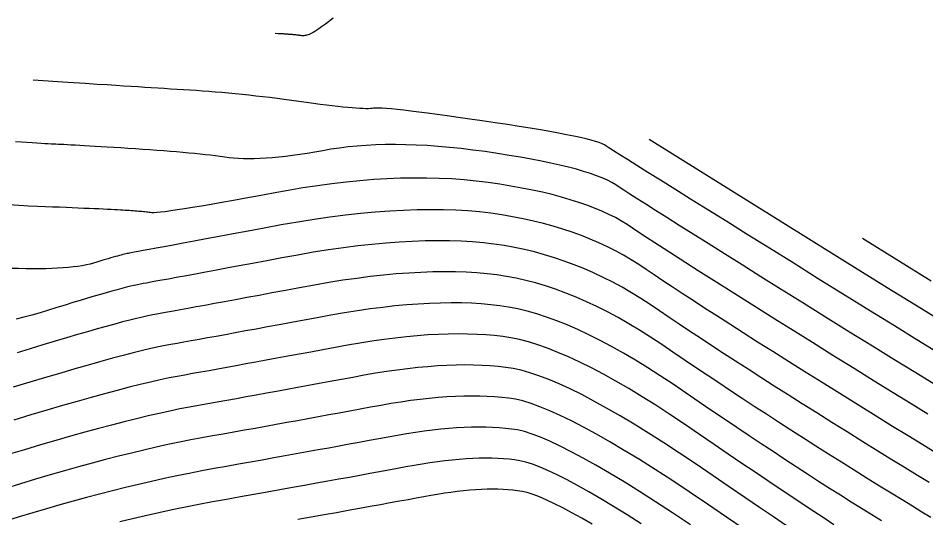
# Model space of a CAD drawing. Header units: inches. Extents: x 1412622.3 to 1412714.6, y 4931530.8 to 4931588.5.
# Drawn here: x 1412627.76 to 1412636.31, y 4931583.79 to 4931588.5 of the extents above; entities that cross this region are included whole.
import ezdxf

# ---------------------------------------------------------------- set-up
doc = ezdxf.new("R2010")
doc.units = ezdxf.units.IN
doc.header["$MEASUREMENT"] = 0

msp = doc.modelspace()

# ---------------------------------------------------------------- linework, layer by layer
for points in [[(1412630.73, 4931588.5), (1412630.6562, 4931588.4448), (1412630.6192, 4931588.4176), (1412630.5944, 4931588.4001), (1412630.5737, 4931588.386), (1412630.557, 4931588.3754), (1412630.5416, 4931588.3662), (1412630.5275, 4931588.3585), (1412630.5148, 4931588.3522), (1412630.5033, 4931588.3473), (1412630.4921, 4931588.3432), (1412630.4814, 4931588.3399), (1412630.4711, 4931588.3373), (1412630.4611, 4931588.3354), (1412630.4515, 4931588.3344), (1412630.4423, 4931588.334), (1412630.4335, 4931588.3345), (1412630.4251, 4931588.3357), (1412630.4169, 4931588.3368), (1412630.4089, 4931588.3379), (1412630.401, 4931588.3389), (1412630.3934, 4931588.3399), (1412630.3859, 4931588.3408), (1412630.3786, 4931588.3417), (1412630.3715, 4931588.3425), (1412630.3646, 4931588.3433), (1412630.3579, 4931588.344), (1412630.3514, 4931588.3446), (1412630.3451, 4931588.3452), (1412630.3389, 4931588.3458), (1412630.333, 4931588.3463), (1412630.3272, 4931588.3467), (1412630.3216, 4931588.3471), (1412630.3162, 4931588.3475), (1412630.3108, 4931588.3478), (1412630.3054, 4931588.3481), (1412630.2999, 4931588.3485), (1412630.2944, 4931588.3488), (1412630.2889, 4931588.3492), (1412630.2833, 4931588.3495), (1412630.2777, 4931588.3499), (1412630.2721, 4931588.3502), (1412630.2661, 4931588.3506), (1412630.2597, 4931588.351), (1412630.2529, 4931588.3515), (1412630.2457, 4931588.3519), (1412630.237, 4931588.3525), (1412630.2268, 4931588.3531), (1412630.2119, 4931588.3541), (1412630.1822, 4931588.3559)], [(1412636.4158, 4931585.3523), (1412636.2198, 4931585.4731), (1412636.0096, 4931585.603), (1412635.7852, 4931585.7421), (1412635.5466, 4931585.8903), (1412635.2937, 4931586.0477), (1412635.0558, 4931586.1959), (1412634.8329, 4931586.3348), (1412634.6248, 4931586.4644), (1412634.4318, 4931586.5849), (1412634.2537, 4931586.696), (1412634.0905, 4931586.7979), (1412633.9423, 4931586.8906), (1412633.809, 4931586.974), (1412633.6907, 4931587.0481), (1412633.5873, 4931587.113), (1412633.4988, 4931587.1687), (1412633.4253, 4931587.2151), (1412633.3668, 4931587.2522), (1412633.3232, 4931587.2802), (1412633.2945, 4931587.2988), (1412633.2808, 4931587.3082), (1412633.2603, 4931587.3182), (1412633.2329, 4931587.3287), (1412633.1986, 4931587.3397), (1412633.1575, 4931587.3513), (1412633.1096, 4931587.3635), (1412633.0548, 4931587.3762), (1412632.9931, 4931587.3895), (1412632.9246, 4931587.4033), (1412632.8493, 4931587.4177), (1412632.7671, 4931587.4326), (1412632.6781, 4931587.4481), (1412632.5822, 4931587.4641), (1412632.4795, 4931587.4807), (1412632.3699, 4931587.4978), (1412632.2535, 4931587.5155), (1412632.1302, 4931587.5337), (1412632.0138, 4931587.5507), (1412631.9044, 4931587.5663), (1412631.8018, 4931587.5807), (1412631.7061, 4931587.5938), (1412631.6174, 4931587.6056), (1412631.5355, 4931587.6161), (1412631.4606, 4931587.6253), (1412631.3926, 4931587.6332), (1412631.3314, 4931587.6398), (1412631.2772, 4931587.6452), (1412631.2299, 4931587.6492), (1412631.1894, 4931587.652), (1412631.1559, 4931587.6535), (1412631.1293, 4931587.6537), (1412631.1096, 4931587.6526), (1412631.0968, 4931587.6502), (1412631.0804, 4931587.6486), (1412631.0605, 4931587.6477), (1412631.037, 4931587.6476), (1412631.0099, 4931587.6483), (1412630.9792, 4931587.6498), (1412630.945, 4931587.652), (1412630.9072, 4931587.655), (1412630.8658, 4931587.6587), (1412630.8209, 4931587.6632), (1412630.7724, 4931587.6685), (1412630.7203, 4931587.6745), (1412630.6647, 4931587.6813), (1412630.6055, 4931587.6889), (1412630.5427, 4931587.6973), (1412630.4763, 4931587.7064), (1412630.4064, 4931587.7162), (1412630.3372, 4931587.7257), (1412630.2686, 4931587.7348), (1412630.2007, 4931587.7436), (1412630.1334, 4931587.7519), (1412630.0669, 4931587.7598), (1412630.001, 4931587.7674), (1412629.9357, 4931587.7746), (1412629.8712, 4931587.7814), (1412629.8073, 4931587.7878), (1412629.744, 4931587.7939), (1412629.6815, 4931587.7995), (1412629.6196, 4931587.8048), (1412629.5584, 4931587.8097), (1412629.4978, 4931587.8142), (1412629.438, 4931587.8183), (1412629.3787, 4931587.822), (1412629.3192, 4931587.8258), (1412629.2594, 4931587.8295), (1412629.1992, 4931587.8333), (1412629.1387, 4931587.8372), (1412629.0779, 4931587.841), (1412629.0167, 4931587.8449), (1412628.9552, 4931587.8487), (1412628.8934, 4931587.8526), (1412628.8273, 4931587.8568), (1412628.7568, 4931587.8613), (1412628.6819, 4931587.866), (1412628.6028, 4931587.871), (1412628.5071, 4931587.8771), (1412628.3951, 4931587.8841), (1412628.2304, 4931587.8946), (1412627.9044, 4931587.9152)], [(1412636.3734, 4931585.061), (1412636.1954, 4931585.1703), (1412636.0051, 4931585.2875), (1412635.8027, 4931585.4128), (1412635.5881, 4931585.546), (1412635.3614, 4931585.6871), (1412635.1468, 4931585.8209), (1412634.9443, 4931585.9471), (1412634.7541, 4931586.066), (1412634.576, 4931586.1773), (1412634.4101, 4931586.2812), (1412634.2564, 4931586.3777), (1412634.1148, 4931586.4667), (1412633.9854, 4931586.5483), (1412633.8682, 4931586.6224), (1412633.7632, 4931586.6891), (1412633.6703, 4931586.7483), (1412633.5896, 4931586.8), (1412633.5211, 4931586.8443), (1412633.4648, 4931586.8812), (1412633.4206, 4931586.9106), (1412633.3886, 4931586.9325), (1412633.3513, 4931586.9541), (1412633.3088, 4931586.9755), (1412633.2609, 4931586.9966), (1412633.2078, 4931587.0173), (1412633.1494, 4931587.0378), (1412633.0857, 4931587.058), (1412633.0167, 4931587.0779), (1412632.9424, 4931587.0975), (1412632.8629, 4931587.1168), (1412632.778, 4931587.1358), (1412632.6879, 4931587.1545), (1412632.5925, 4931587.1729), (1412632.4918, 4931587.191), (1412632.3858, 4931587.2088), (1412632.2745, 4931587.2264), (1412632.158, 4931587.2436), (1412632.0439, 4931587.2589), (1412631.9323, 4931587.2722), (1412631.8232, 4931587.2835), (1412631.7166, 4931587.2928), (1412631.6124, 4931587.3002), (1412631.5108, 4931587.3056), (1412631.4116, 4931587.3091), (1412631.3149, 4931587.3105), (1412631.2207, 4931587.31), (1412631.129, 4931587.3075), (1412631.0397, 4931587.3031), (1412630.953, 4931587.2967), (1412630.8687, 4931587.2883), (1412630.7869, 4931587.2779), (1412630.7076, 4931587.2655), (1412630.6308, 4931587.2512), (1412630.5562, 4931587.2382), (1412630.4839, 4931587.2264), (1412630.4138, 4931587.2158), (1412630.346, 4931587.2065), (1412630.2805, 4931587.1985), (1412630.2171, 4931587.1917), (1412630.1561, 4931587.1861), (1412630.0973, 4931587.1819), (1412630.0407, 4931587.1788), (1412629.9864, 4931587.1771), (1412629.9344, 4931587.1766), (1412629.8846, 4931587.1773), (1412629.837, 4931587.1793), (1412629.7917, 4931587.1825), (1412629.7487, 4931587.187), (1412629.7079, 4931587.1928), (1412629.6652, 4931587.1985), (1412629.6206, 4931587.2041), (1412629.5742, 4931587.2096), (1412629.5258, 4931587.215), (1412629.4755, 4931587.2204), (1412629.4233, 4931587.2257), (1412629.3692, 4931587.2309), (1412629.3133, 4931587.236), (1412629.2554, 4931587.2411), (1412629.1956, 4931587.246), (1412629.1339, 4931587.2509), (1412629.0704, 4931587.2557), (1412629.0049, 4931587.2604), (1412628.9375, 4931587.2651), (1412628.8683, 4931587.2696), (1412628.7971, 4931587.2741), (1412628.7292, 4931587.2784), (1412628.6645, 4931587.2824), (1412628.603, 4931587.2862), (1412628.5448, 4931587.2897), (1412628.4898, 4931587.2931), (1412628.4381, 4931587.2962), (1412628.3896, 4931587.299), (1412628.3443, 4931587.3016), (1412628.3023, 4931587.304), (1412628.2635, 4931587.3062), (1412628.228, 4931587.3081), (1412628.1957, 4931587.3098), (1412628.1666, 4931587.3112), (1412628.1408, 4931587.3125), (1412628.1182, 4931587.3135), (1412628.0988, 4931587.3142), (1412628.0753, 4931587.3153), (1412628.0477, 4931587.3167), (1412628.0159, 4931587.3184), (1412627.98, 4931587.3205), (1412627.9399, 4931587.3228), (1412627.8956, 4931587.3255), (1412627.8472, 4931587.3285), (1412627.7947, 4931587.3318), (1412627.738, 4931587.3355)], [(1412636.5122, 4931585.6098), (1412636.2645, 4931585.7631), (1412635.9417, 4931585.9634), (1412635.544, 4931586.2106), (1412634.9344, 4931586.5899), (1412633.7021, 4931587.357)], [(1412636.3247, 4931584.7724), (1412636.1672, 4931584.8691), (1412635.9988, 4931584.9729), (1412635.8197, 4931585.0837), (1412635.6297, 4931585.2016), (1412635.429, 4931585.3265), (1412635.2377, 4931585.4458), (1412635.0558, 4931585.5595), (1412634.8833, 4931585.6675), (1412634.7202, 4931585.7698), (1412634.5665, 4931585.8665), (1412634.4222, 4931585.9575), (1412634.2873, 4931586.0429), (1412634.1618, 4931586.1226), (1412634.0457, 4931586.1967), (1412633.9391, 4931586.2651), (1412633.8418, 4931586.3278), (1412633.7539, 4931586.3849), (1412633.6754, 4931586.4364), (1412633.6063, 4931586.4822), (1412633.5467, 4931586.5223), (1412633.4964, 4931586.5568), (1412633.4424, 4931586.5901), (1412633.3847, 4931586.6223), (1412633.3232, 4931586.6534), (1412633.2581, 4931586.6833), (1412633.1892, 4931586.7121), (1412633.1166, 4931586.7397), (1412633.0403, 4931586.7662), (1412632.9602, 4931586.7916), (1412632.8764, 4931586.8158), (1412632.7889, 4931586.8389), (1412632.6977, 4931586.8609), (1412632.6028, 4931586.8817), (1412632.5041, 4931586.9013), (1412632.4017, 4931586.9199), (1412632.2956, 4931586.9372), (1412632.1858, 4931586.9535), (1412632.074, 4931586.9671), (1412631.9603, 4931586.978), (1412631.8446, 4931586.9863), (1412631.727, 4931586.9919), (1412631.6075, 4931586.9949), (1412631.486, 4931586.9952), (1412631.3626, 4931586.9928), (1412631.2373, 4931586.9878), (1412631.11, 4931586.9802), (1412630.9808, 4931586.9699), (1412630.8496, 4931586.9569), (1412630.7165, 4931586.9413), (1412630.5815, 4931586.923), (1412630.4445, 4931586.9021), (1412630.3056, 4931586.8785), (1412630.1648, 4931586.8522), (1412630.032, 4931586.8277), (1412629.9073, 4931586.805), (1412629.7907, 4931586.784), (1412629.6822, 4931586.7647), (1412629.5817, 4931586.7472), (1412629.4893, 4931586.7314), (1412629.405, 4931586.7173), (1412629.3287, 4931586.705), (1412629.2605, 4931586.6945), (1412629.2004, 4931586.6856), (1412629.1484, 4931586.6786), (1412629.1045, 4931586.6732), (1412629.0686, 4931586.6697), (1412629.0408, 4931586.6678), (1412629.0211, 4931586.6677), (1412629.0094, 4931586.6694), (1412628.9972, 4931586.671), (1412628.9845, 4931586.6726), (1412628.9712, 4931586.6742), (1412628.9574, 4931586.6757), (1412628.943, 4931586.6773), (1412628.9281, 4931586.6788), (1412628.9126, 4931586.6803), (1412628.8966, 4931586.6817), (1412628.8801, 4931586.6832), (1412628.863, 4931586.6846), (1412628.8454, 4931586.686), (1412628.8272, 4931586.6873), (1412628.8085, 4931586.6887), (1412628.7893, 4931586.69), (1412628.7695, 4931586.6913), (1412628.7492, 4931586.6926), (1412628.7259, 4931586.694), (1412628.6996, 4931586.6954), (1412628.6704, 4931586.697), (1412628.6382, 4931586.6986), (1412628.6031, 4931586.7003), (1412628.565, 4931586.7021), (1412628.5239, 4931586.704), (1412628.4799, 4931586.706), (1412628.4329, 4931586.708), (1412628.3829, 4931586.7101), (1412628.33, 4931586.7124), (1412628.2741, 4931586.7147), (1412628.2153, 4931586.7171), (1412628.1535, 4931586.7196), (1412628.0887, 4931586.7221), (1412628.021, 4931586.7248), (1412627.9452, 4931586.7281), (1412627.8615, 4931586.7321), (1412627.7697, 4931586.7368), (1412627.67, 4931586.7421)], [(1412636.4038, 4931584.4058), (1412636.2761, 4931584.4838), (1412636.139, 4931584.5679), (1412635.9925, 4931584.6582), (1412635.8366, 4931584.7546), (1412635.6713, 4931584.8572), (1412635.4967, 4931584.966), (1412635.3287, 4931585.0708), (1412635.1673, 4931585.1718), (1412635.0125, 4931585.269), (1412634.8644, 4931585.3623), (1412634.7229, 4931585.4517), (1412634.5881, 4931585.5373), (1412634.4598, 4931585.619), (1412634.3382, 4931585.6969), (1412634.2233, 4931585.7709), (1412634.1149, 4931585.8411), (1412634.0132, 4931585.9074), (1412633.9182, 4931585.9698), (1412633.8297, 4931586.0284), (1412633.7479, 4931586.0832), (1412633.6727, 4931586.134), (1412633.6042, 4931586.1811), (1412633.5335, 4931586.2261), (1412633.4606, 4931586.2691), (1412633.3856, 4931586.3102), (1412633.3084, 4931586.3493), (1412633.229, 4931586.3864), (1412633.1475, 4931586.4215), (1412633.0638, 4931586.4546), (1412632.978, 4931586.4858), (1412632.89, 4931586.5149), (1412632.7998, 4931586.5421), (1412632.7075, 4931586.5672), (1412632.613, 4931586.5904), (1412632.5164, 4931586.6117), (1412632.4176, 4931586.6309), (1412632.3167, 4931586.6481), (1412632.2135, 4931586.6634), (1412632.1068, 4931586.6758), (1412631.9966, 4931586.6854), (1412631.8828, 4931586.6922), (1412631.7654, 4931586.6962), (1412631.6444, 4931586.6973), (1412631.5199, 4931586.6957), (1412631.3918, 4931586.6912), (1412631.2602, 4931586.6839), (1412631.1249, 4931586.6738), (1412630.9862, 4931586.6608), (1412630.8438, 4931586.6451), (1412630.6979, 4931586.6265), (1412630.5484, 4931586.6051), (1412630.3953, 4931586.5809), (1412630.2387, 4931586.5539), (1412630.0785, 4931586.524), (1412629.9278, 4931586.4959), (1412629.7865, 4931586.4696), (1412629.6546, 4931586.445), (1412629.5322, 4931586.4223), (1412629.4192, 4931586.4012), (1412629.3156, 4931586.382), (1412629.2215, 4931586.3645), (1412629.1368, 4931586.3487), (1412629.0616, 4931586.3348), (1412628.9958, 4931586.3225), (1412628.9395, 4931586.3121), (1412628.8926, 4931586.3034), (1412628.8551, 4931586.2965), (1412628.8271, 4931586.2914), (1412628.8085, 4931586.288), (1412628.7994, 4931586.2864), (1412628.7889, 4931586.2843), (1412628.7771, 4931586.2817), (1412628.7641, 4931586.2786), (1412628.7497, 4931586.275), (1412628.734, 4931586.2709), (1412628.7169, 4931586.2664), (1412628.6986, 4931586.2614), (1412628.679, 4931586.2558), (1412628.658, 4931586.2498), (1412628.6357, 4931586.2433), (1412628.6122, 4931586.2363), (1412628.5873, 4931586.2289), (1412628.561, 4931586.2209), (1412628.5335, 4931586.2125), (1412628.5047, 4931586.2035), (1412628.4745, 4931586.1941), (1412628.4417, 4931586.1854), (1412628.4061, 4931586.1775), (1412628.3678, 4931586.1704), (1412628.3269, 4931586.1641), (1412628.2832, 4931586.1585), (1412628.2368, 4931586.1537), (1412628.1876, 4931586.1496), (1412628.1358, 4931586.1464), (1412628.0813, 4931586.1439), (1412628.024, 4931586.1421), (1412627.9641, 4931586.1412), (1412627.9014, 4931586.141), (1412627.836, 4931586.1415), (1412627.7679, 4931586.1429), (1412627.6971, 4931586.145)], [(1412636.3361, 4931584.1288), (1412636.2274, 4931584.1951), (1412636.1108, 4931584.2667), (1412635.9861, 4931584.3436), (1412635.8535, 4931584.4256), (1412635.7129, 4931584.5129), (1412635.5643, 4931584.6054), (1412635.4196, 4931584.6958), (1412635.2788, 4931584.7842), (1412635.1418, 4931584.8705), (1412635.0086, 4931584.9548), (1412634.8793, 4931585.037), (1412634.7539, 4931585.1171), (1412634.6324, 4931585.1952), (1412634.5146, 4931585.2712), (1412634.4008, 4931585.3452), (1412634.2908, 4931585.4171), (1412634.1847, 4931585.487), (1412634.0824, 4931585.5548), (1412633.984, 4931585.6205), (1412633.8895, 4931585.6842), (1412633.7988, 4931585.7458), (1412633.712, 4931585.8053), (1412633.6245, 4931585.8621), (1412633.5365, 4931585.916), (1412633.4479, 4931585.967), (1412633.3587, 4931586.0153), (1412633.2688, 4931586.0607), (1412633.1784, 4931586.1032), (1412633.0874, 4931586.143), (1412632.9958, 4931586.1799), (1412632.9036, 4931586.214), (1412632.8108, 4931586.2452), (1412632.7173, 4931586.2736), (1412632.6233, 4931586.2992), (1412632.5287, 4931586.322), (1412632.4335, 4931586.3419), (1412632.3377, 4931586.359), (1412632.2413, 4931586.3732), (1412632.1416, 4931586.3849), (1412632.0385, 4931586.3939), (1412631.9321, 4931586.4002), (1412631.8224, 4931586.4039), (1412631.7093, 4931586.405), (1412631.5929, 4931586.4035), (1412631.4731, 4931586.3993), (1412631.3501, 4931586.3924), (1412631.2236, 4931586.383), (1412631.0939, 4931586.3709), (1412630.9608, 4931586.3562), (1412630.8244, 4931586.3388), (1412630.6846, 4931586.3188), (1412630.5416, 4931586.2962), (1412630.3951, 4931586.2709), (1412630.2454, 4931586.243), (1412630.1035, 4931586.2165), (1412629.9694, 4931586.1916), (1412629.8431, 4931586.1681), (1412629.7247, 4931586.1461), (1412629.6142, 4931586.1256), (1412629.5114, 4931586.1065), (1412629.4165, 4931586.0889), (1412629.3294, 4931586.0728), (1412629.2502, 4931586.0582), (1412629.1788, 4931586.045), (1412629.1152, 4931586.0333), (1412629.0595, 4931586.0231), (1412629.0116, 4931586.0143), (1412628.9716, 4931586.0071), (1412628.9394, 4931586.0013), (1412628.915, 4931585.997), (1412628.8871, 4931585.9913), (1412628.8557, 4931585.9844), (1412628.8208, 4931585.9762), (1412628.7825, 4931585.9667), (1412628.7406, 4931585.9559), (1412628.6952, 4931585.9437), (1412628.6463, 4931585.9303), (1412628.5939, 4931585.9156), (1412628.538, 4931585.8995), (1412628.4786, 4931585.8822), (1412628.4157, 4931585.8636), (1412628.3494, 4931585.8436), (1412628.2795, 4931585.8224), (1412628.2061, 4931585.7999), (1412628.1292, 4931585.776), (1412628.0488, 4931585.7509), (1412627.9702, 4931585.7274), (1412627.8935, 4931585.7057), (1412627.8187, 4931585.6856), (1412627.7457, 4931585.6673)], [(1412636.3561, 4931586.0233), (1412635.7106, 4931586.4251)], [(1412636.3514, 4931583.8014), (1412636.2683, 4931583.8518), (1412636.1787, 4931583.9065), (1412636.0826, 4931583.9656), (1412635.9798, 4931584.0289), (1412635.8704, 4931584.0965), (1412635.7545, 4931584.1685), (1412635.632, 4931584.2448), (1412635.5106, 4931584.3208), (1412635.3902, 4931584.3965), (1412635.271, 4931584.472), (1412635.1528, 4931584.5472), (1412635.0358, 4931584.6222), (1412634.9198, 4931584.6969), (1412634.8049, 4931584.7714), (1412634.6911, 4931584.8455), (1412634.5783, 4931584.9195), (1412634.4667, 4931584.9931), (1412634.3562, 4931585.0665), (1412634.2467, 4931585.1397), (1412634.1383, 4931585.2126), (1412634.031, 4931585.2852), (1412633.9248, 4931585.3575), (1412633.8197, 4931585.4296), (1412633.7156, 4931585.4981), (1412633.6124, 4931585.5628), (1412633.5102, 4931585.6239), (1412633.4089, 4931585.6813), (1412633.3086, 4931585.735), (1412633.2093, 4931585.785), (1412633.111, 4931585.8314), (1412633.0136, 4931585.874), (1412632.9171, 4931585.913), (1412632.8217, 4931585.9484), (1412632.7272, 4931585.98), (1412632.6336, 4931586.008), (1412632.541, 4931586.0323), (1412632.4494, 4931586.0529), (1412632.3588, 4931586.0699), (1412632.2691, 4931586.0831), (1412632.1763, 4931586.0939), (1412632.0804, 4931586.1023), (1412631.9814, 4931586.1082), (1412631.8793, 4931586.1117), (1412631.7741, 4931586.1127), (1412631.6658, 4931586.1112), (1412631.5545, 4931586.1073), (1412631.4399, 4931586.101), (1412631.3223, 4931586.0922), (1412631.2016, 4931586.0809), (1412631.0778, 4931586.0672), (1412630.9509, 4931586.0511), (1412630.8209, 4931586.0325), (1412630.6878, 4931586.0114), (1412630.5516, 4931585.9879), (1412630.4123, 4931585.9619), (1412630.2792, 4931585.9372), (1412630.1523, 4931585.9136), (1412630.0317, 4931585.8911), (1412629.9173, 4931585.8699), (1412629.8091, 4931585.8499), (1412629.7072, 4931585.831), (1412629.6115, 4931585.8133), (1412629.522, 4931585.7969), (1412629.4388, 4931585.7816), (1412629.3618, 4931585.7674), (1412629.291, 4931585.7545), (1412629.2265, 4931585.7427), (1412629.1682, 4931585.7322), (1412629.1161, 4931585.7228), (1412629.0702, 4931585.7146), (1412629.0306, 4931585.7076), (1412628.9853, 4931585.6984), (1412628.9343, 4931585.6872), (1412628.8776, 4931585.6738), (1412628.8152, 4931585.6584), (1412628.7472, 4931585.6408), (1412628.6734, 4931585.6211), (1412628.594, 4931585.5992), (1412628.5089, 4931585.5753), (1412628.418, 4931585.5493), (1412628.3215, 4931585.5211), (1412628.2193, 4931585.4908), (1412628.1115, 4931585.4584), (1412627.9979, 4931585.4239), (1412627.8786, 4931585.3873), (1412627.7537, 4931585.3486)], [(1412635.8874, 4931583.7675), (1412635.7961, 4931583.8241), (1412635.6997, 4931583.8842), (1412635.6015, 4931583.9458), (1412635.5017, 4931584.0089), (1412635.4002, 4931584.0735), (1412635.297, 4931584.1397), (1412635.1922, 4931584.2075), (1412635.0856, 4931584.2767), (1412634.9774, 4931584.3475), (1412634.8675, 4931584.4199), (1412634.7559, 4931584.4937), (1412634.6426, 4931584.5691), (1412634.5276, 4931584.6461), (1412634.411, 4931584.7246), (1412634.2926, 4931584.8046), (1412634.1726, 4931584.8862), (1412634.0509, 4931584.9693), (1412633.9275, 4931585.0539), (1412633.8066, 4931585.134), (1412633.6883, 4931585.2096), (1412633.5725, 4931585.2807), (1412633.4592, 4931585.3472), (1412633.3485, 4931585.4093), (1412633.2402, 4931585.4668), (1412633.1345, 4931585.5197), (1412633.0314, 4931585.5682), (1412632.9307, 4931585.6121), (1412632.8326, 4931585.6515), (1412632.737, 4931585.6864), (1412632.6439, 4931585.7168), (1412632.5534, 4931585.7426), (1412632.4653, 4931585.7639), (1412632.3798, 4931585.7807), (1412632.2969, 4931585.793), (1412632.211, 4931585.803), (1412632.1223, 4931585.8107), (1412632.0308, 4931585.8162), (1412631.9363, 4931585.8194), (1412631.839, 4931585.8203), (1412631.7388, 4931585.819), (1412631.6358, 4931585.8154), (1412631.5298, 4931585.8095), (1412631.421, 4931585.8014), (1412631.3094, 4931585.791), (1412631.1948, 4931585.7783), (1412631.0774, 4931585.7634), (1412630.9572, 4931585.7461), (1412630.834, 4931585.7267), (1412630.708, 4931585.7049), (1412630.5791, 4931585.6809), (1412630.4549, 4931585.6578), (1412630.3352, 4931585.6355), (1412630.2202, 4931585.6142), (1412630.1099, 4931585.5938), (1412630.0041, 4931585.5742), (1412629.903, 4931585.5556), (1412629.8065, 4931585.5378), (1412629.7146, 4931585.5209), (1412629.6274, 4931585.505), (1412629.5448, 4931585.4899), (1412629.4668, 4931585.4757), (1412629.3934, 4931585.4624), (1412629.3247, 4931585.45), (1412629.2606, 4931585.4385), (1412629.2011, 4931585.4279), (1412629.1462, 4931585.4182), (1412629.0835, 4931585.4055), (1412629.0129, 4931585.39), (1412628.9344, 4931585.3715), (1412628.848, 4931585.35), (1412628.7538, 4931585.3257), (1412628.6517, 4931585.2984), (1412628.5417, 4931585.2682), (1412628.4238, 4931585.235), (1412628.2981, 4931585.199), (1412628.1644, 4931585.16), (1412628.0229, 4931585.1181), (1412627.8735, 4931585.0732), (1412627.7163, 4931585.0254)], [(1412635.4412, 4931583.7322), (1412635.3486, 4931583.7927), (1412635.2515, 4931583.8565), (1412635.1499, 4931583.9237), (1412635.0439, 4931583.9942), (1412634.9334, 4931584.068), (1412634.8185, 4931584.1452), (1412634.6991, 4931584.2257), (1412634.5752, 4931584.3095), (1412634.4469, 4931584.3967), (1412634.3142, 4931584.4872), (1412634.177, 4931584.581), (1412634.0353, 4931584.6782), (1412633.8977, 4931584.77), (1412633.7642, 4931584.8564), (1412633.6348, 4931584.9375), (1412633.5095, 4931585.0132), (1412633.3883, 4931585.0835), (1412633.2711, 4931585.1485), (1412633.1581, 4931585.2081), (1412633.0491, 4931585.2623), (1412632.9443, 4931585.3112), (1412632.8435, 4931585.3547), (1412632.7468, 4931585.3928), (1412632.6542, 4931585.4256), (1412632.5657, 4931585.4529), (1412632.4813, 4931585.475), (1412632.4009, 4931585.4916), (1412632.3247, 4931585.5029), (1412632.2458, 4931585.5121), (1412632.1643, 4931585.5192), (1412632.0801, 4931585.5242), (1412631.9933, 4931585.5271), (1412631.9039, 4931585.528), (1412631.8118, 4931585.5268), (1412631.7171, 4931585.5235), (1412631.6197, 4931585.5181), (1412631.5197, 4931585.5106), (1412631.4171, 4931585.501), (1412631.3119, 4931585.4894), (1412631.204, 4931585.4756), (1412631.0934, 4931585.4598), (1412630.9803, 4931585.4419), (1412630.8644, 4931585.4219), (1412630.746, 4931585.3998), (1412630.6306, 4931585.3784), (1412630.5182, 4931585.3575), (1412630.4088, 4931585.3372), (1412630.3024, 4931585.3176), (1412630.1991, 4931585.2985), (1412630.0988, 4931585.2801), (1412630.0015, 4931585.2622), (1412629.9072, 4931585.245), (1412629.816, 4931585.2284), (1412629.7277, 4931585.2123), (1412629.6425, 4931585.1969), (1412629.5603, 4931585.1821), (1412629.4812, 4931585.1678), (1412629.405, 4931585.1542), (1412629.3319, 4931585.1412), (1412629.2618, 4931585.1288), (1412629.1848, 4931585.1136), (1412629.1009, 4931585.0957), (1412629.0101, 4931585.075), (1412628.9125, 4931585.0516), (1412628.8079, 4931585.0254), (1412628.6964, 4931584.9965), (1412628.578, 4931584.9648), (1412628.4527, 4931584.9304), (1412628.3205, 4931584.8932), (1412628.1814, 4931584.8533), (1412628.0354, 4931584.8106), (1412627.8825, 4931584.7652), (1412627.7227, 4931584.717)], [(1412634.9944, 4931583.7212), (1412634.8705, 4931583.8052), (1412634.7395, 4931583.8944), (1412634.6012, 4931583.9887), (1412634.4557, 4931584.0882), (1412634.303, 4931584.1928), (1412634.1431, 4931584.3025), (1412633.9888, 4931584.406), (1412633.8401, 4931584.5033), (1412633.6971, 4931584.5943), (1412633.5598, 4931584.6792), (1412633.4281, 4931584.7578), (1412633.3021, 4931584.8303), (1412633.1817, 4931584.8965), (1412633.0669, 4931584.9565), (1412632.9578, 4931585.0103), (1412632.8544, 4931585.0578), (1412632.7566, 4931585.0992), (1412632.6645, 4931585.1343), (1412632.578, 4931585.1633), (1412632.4972, 4931585.186), (1412632.422, 4931585.2025), (1412632.3524, 4931585.2128), (1412632.2805, 4931585.2211), (1412632.2062, 4931585.2276), (1412632.1294, 4931585.2322), (1412632.0503, 4931585.2349), (1412631.9687, 4931585.2357), (1412631.8848, 4931585.2345), (1412631.7984, 4931585.2315), (1412631.7096, 4931585.2266), (1412631.6184, 4931585.2198), (1412631.5249, 4931585.2111), (1412631.4289, 4931585.2004), (1412631.3305, 4931585.1879), (1412631.2297, 4931585.1735), (1412631.1265, 4931585.1572), (1412631.0209, 4931585.1389), (1412630.9129, 4931585.1188), (1412630.8063, 4931585.099), (1412630.7011, 4931585.0795), (1412630.5973, 4931585.0603), (1412630.495, 4931585.0414), (1412630.3941, 4931585.0229), (1412630.2946, 4931585.0046), (1412630.1965, 4931584.9867), (1412630.0998, 4931584.9691), (1412630.0046, 4931584.9518), (1412629.9107, 4931584.9348), (1412629.8183, 4931584.9181), (1412629.7273, 4931584.9017), (1412629.6377, 4931584.8857), (1412629.5495, 4931584.8699), (1412629.4628, 4931584.8545), (1412629.3774, 4931584.8394), (1412629.2872, 4931584.822), (1412629.1922, 4931584.8024), (1412629.0922, 4931584.7806), (1412628.9874, 4931584.7565), (1412628.8778, 4931584.7301), (1412628.7632, 4931584.7016), (1412628.6438, 4931584.6707), (1412628.5195, 4931584.6376), (1412628.3904, 4931584.6023), (1412628.2564, 4931584.5648), (1412628.1175, 4931584.5249), (1412627.9737, 4931584.4829), (1412627.8251, 4931584.4386), (1412627.6717, 4931584.392)], [(1412634.5973, 4931583.6892), (1412634.4291, 4931583.8045), (1412634.2508, 4931583.9268), (1412634.0798, 4931584.042), (1412633.916, 4931584.1501), (1412633.7594, 4931584.2512), (1412633.6101, 4931584.3452), (1412633.4679, 4931584.4321), (1412633.333, 4931584.512), (1412633.2052, 4931584.5849), (1412633.0847, 4931584.6506), (1412632.9714, 4931584.7093), (1412632.8653, 4931584.761), (1412632.7664, 4931584.8056), (1412632.6748, 4931584.8431), (1412632.5903, 4931584.8736), (1412632.5131, 4931584.897), (1412632.443, 4931584.9133), (1412632.3802, 4931584.9226), (1412632.3152, 4931584.9302), (1412632.2481, 4931584.9361), (1412632.1788, 4931584.9402), (1412632.1073, 4931584.9426), (1412632.0336, 4931584.9433), (1412631.9577, 4931584.9423), (1412631.8797, 4931584.9396), (1412631.7995, 4931584.9351), (1412631.7171, 4931584.929), (1412631.6326, 4931584.9211), (1412631.5459, 4931584.9115), (1412631.457, 4931584.9002), (1412631.366, 4931584.8872), (1412631.2727, 4931584.8724), (1412631.1773, 4931584.8559), (1412631.0797, 4931584.8378), (1412630.982, 4931584.8196), (1412630.884, 4931584.8015), (1412630.7859, 4931584.7833), (1412630.6876, 4931584.7653), (1412630.5891, 4931584.7472), (1412630.4904, 4931584.7291), (1412630.3915, 4931584.7111), (1412630.2924, 4931584.6931), (1412630.1931, 4931584.6752), (1412630.0937, 4931584.6572), (1412629.9941, 4931584.6393), (1412629.8942, 4931584.6214), (1412629.7942, 4931584.6035), (1412629.694, 4931584.5856), (1412629.5936, 4931584.5678), (1412629.4931, 4931584.55), (1412629.3897, 4931584.5304), (1412629.2834, 4931584.5092), (1412629.1743, 4931584.4861), (1412629.0624, 4931584.4614), (1412628.9477, 4931584.4348), (1412628.8301, 4931584.4066), (1412628.7097, 4931584.3766), (1412628.5864, 4931584.3449), (1412628.4603, 4931584.3114), (1412628.3314, 4931584.2762), (1412628.1996, 4931584.2393), (1412628.065, 4931584.2006), (1412627.9276, 4931584.1602), (1412627.7873, 4931584.118), (1412627.6442, 4931584.0741)], [(1412634.0914, 4931583.7324), (1412633.9231, 4931583.8442), (1412633.7627, 4931583.9485), (1412633.6104, 4931584.0454), (1412633.4661, 4931584.135), (1412633.3298, 4931584.2171), (1412633.2015, 4931584.2919), (1412633.0813, 4931584.3593), (1412632.9691, 4931584.4193), (1412632.8649, 4931584.4719), (1412632.7687, 4931584.5172), (1412632.6805, 4931584.555), (1412632.6004, 4931584.5855), (1412632.5282, 4931584.6085), (1412632.4641, 4931584.6242), (1412632.408, 4931584.6325), (1412632.35, 4931584.6393), (1412632.29, 4931584.6445), (1412632.2281, 4931584.6482), (1412632.1642, 4931584.6504), (1412632.0984, 4931584.651), (1412632.0307, 4931584.6501), (1412631.961, 4931584.6477), (1412631.8894, 4931584.6437), (1412631.8158, 4931584.6382), (1412631.7404, 4931584.6311), (1412631.6629, 4931584.6226), (1412631.5835, 4931584.6125), (1412631.5022, 4931584.6008), (1412631.419, 4931584.5877), (1412631.3338, 4931584.573), (1412631.2466, 4931584.5567), (1412631.1577, 4931584.5402), (1412631.067, 4931584.5234), (1412630.9744, 4931584.5064), (1412630.8801, 4931584.4891), (1412630.784, 4931584.4715), (1412630.6862, 4931584.4537), (1412630.5865, 4931584.4356), (1412630.485, 4931584.4172), (1412630.3817, 4931584.3986), (1412630.2767, 4931584.3796), (1412630.1698, 4931584.3605), (1412630.0612, 4931584.341), (1412629.9507, 4931584.3213), (1412629.8385, 4931584.3013), (1412629.7245, 4931584.2811), (1412629.6087, 4931584.2606), (1412629.4921, 4931584.2389), (1412629.3746, 4931584.2159), (1412629.2564, 4931584.1917), (1412629.1374, 4931584.1662), (1412629.0176, 4931584.1396), (1412628.8969, 4931584.1116), (1412628.7755, 4931584.0825), (1412628.6532, 4931584.0521), (1412628.5302, 4931584.0205), (1412628.4064, 4931583.9877), (1412628.2817, 4931583.9536), (1412628.1562, 4931583.9183), (1412628.03, 4931583.8818), (1412627.9029, 4931583.844), (1412627.775, 4931583.805), (1412627.6464, 4931583.7647)], [(1412633.6283, 4931583.7403), (1412633.4942, 4931583.8256), (1412633.3672, 4931583.9044), (1412633.2472, 4931583.9768), (1412633.1343, 4931584.0426), (1412633.0285, 4931584.1019), (1412632.9297, 4931584.1547), (1412632.8379, 4931584.201), (1412632.7533, 4931584.2409), (1412632.6757, 4931584.2742), (1412632.6051, 4931584.301), (1412632.5416, 4931584.3213), (1412632.4852, 4931584.3351), (1412632.4358, 4931584.3424), (1412632.3847, 4931584.3483), (1412632.3319, 4931584.353), (1412632.2774, 4931584.3562), (1412632.2212, 4931584.3581), (1412632.1633, 4931584.3587), (1412632.1037, 4931584.3579), (1412632.0423, 4931584.3557), (1412631.9793, 4931584.3522), (1412631.9145, 4931584.3474), (1412631.8481, 4931584.3412), (1412631.7799, 4931584.3336), (1412631.7101, 4931584.3247), (1412631.6385, 4931584.3145), (1412631.5652, 4931584.3029), (1412631.4902, 4931584.29), (1412631.4135, 4931584.2757), (1412631.3334, 4931584.2608), (1412631.2499, 4931584.2454), (1412631.163, 4931584.2294), (1412631.0727, 4931584.2129), (1412630.979, 4931584.1958), (1412630.8819, 4931584.1782), (1412630.7815, 4931584.16), (1412630.6776, 4931584.1413), (1412630.5703, 4931584.122), (1412630.4596, 4931584.1021), (1412630.3456, 4931584.0817), (1412630.2281, 4931584.0607), (1412630.1073, 4931584.0392), (1412629.983, 4931584.0171), (1412629.8553, 4931583.9944), (1412629.7243, 4931583.9712), (1412629.5945, 4931583.9473), (1412629.4659, 4931583.9226), (1412629.3385, 4931583.8972), (1412629.2124, 4931583.8711), (1412629.0875, 4931583.8443), (1412628.9638, 4931583.8167), (1412628.8413, 4931583.7884), (1412628.7201, 4931583.7594)], [(1412633.1646, 4931583.7364), (1412633.067, 4931583.7933), (1412632.9756, 4931583.8445), (1412632.8903, 4931583.8901), (1412632.811, 4931583.9302), (1412632.7379, 4931583.9645), (1412632.6708, 4931583.9933), (1412632.6099, 4931584.0165), (1412632.555, 4931584.034), (1412632.5062, 4931584.046), (1412632.4636, 4931584.0523), (1412632.4194, 4931584.0574), (1412632.3738, 4931584.0614), (1412632.3267, 4931584.0642), (1412632.2782, 4931584.0658), (1412632.2282, 4931584.0663), (1412632.1766, 4931584.0656), (1412632.1237, 4931584.0638), (1412632.0692, 4931584.0608), (1412632.0133, 4931584.0566), (1412631.9558, 4931584.0512), (1412631.8969, 4931584.0447), (1412631.8366, 4931584.037), (1412631.7747, 4931584.0282), (1412631.7114, 4931584.0182), (1412631.6466, 4931584.007), (1412631.5804, 4931583.9946), (1412631.5091, 4931583.9814), (1412631.4328, 4931583.9674), (1412631.3516, 4931583.9525), (1412631.2653, 4931583.9368), (1412631.174, 4931583.9202), (1412631.0777, 4931583.9027), (1412630.9765, 4931583.8845), (1412630.8702, 4931583.8653), (1412630.7589, 4931583.8454), (1412630.6426, 4931583.8245), (1412630.5213, 4931583.8029), (1412630.3951, 4931583.7803)]]:
    msp.add_lwpolyline(points)

doc.saveas('drawing.dxf')
